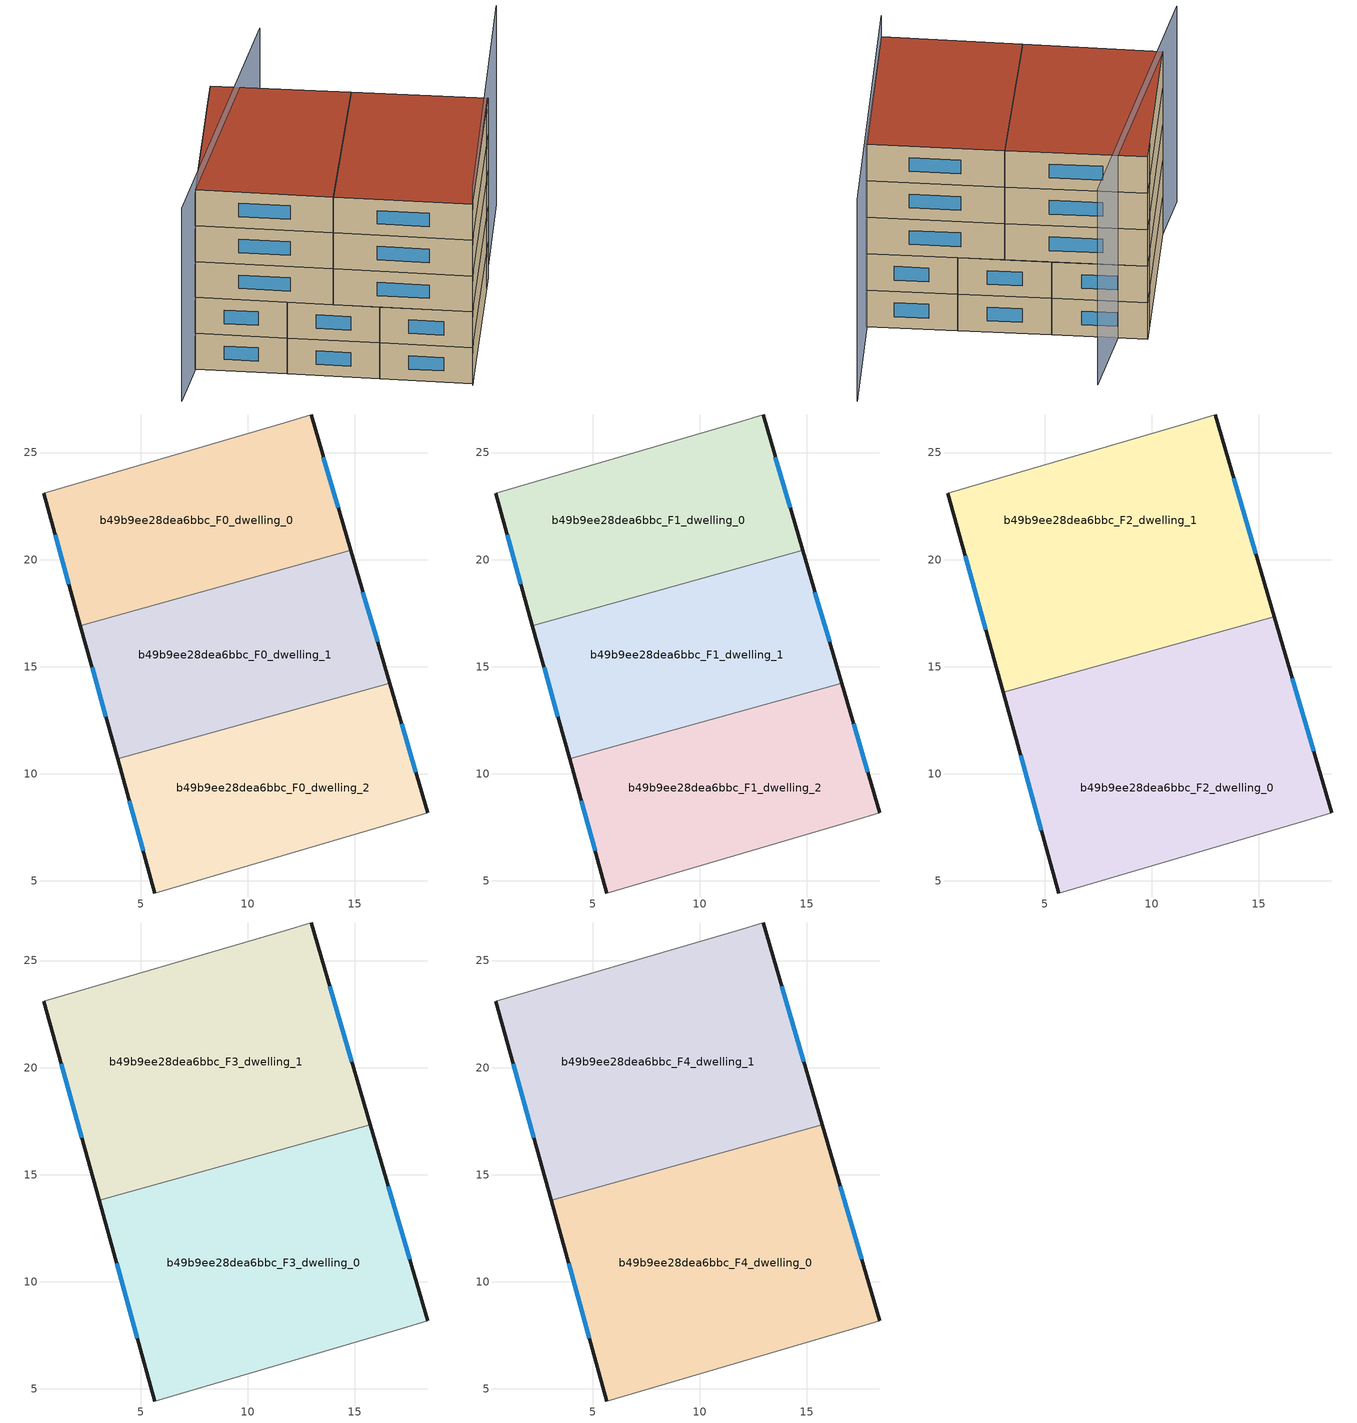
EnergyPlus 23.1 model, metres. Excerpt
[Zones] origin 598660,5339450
b49b9ee28dea6bbc_F0_dwelling_0
 floor ground (EU_floor_Construction): 12.95,26.75 14.81,20.43 2.19,16.92 0.47,23.1 11.33,26.29 11.72,26.39 z0
 wall outside (EU_wall_Construction): 0.47,23.1 2.19,16.92 / 14.81,20.43 12.95,26.75 z0:3
 wall to b49b9ee28dea6bbc_F0_dwelling_1 (EU_wall_Construction): 2.19,16.92 14.81,20.43 z0:3
 wall adiabatic (EU_wall_Construction): 12.95,26.75 11.72,26.39 11.33,26.29 0.47,23.1 z0:3
 window (EU_Window_Construction): 1.01,21.16 1.65,18.86 / 14.23,22.41 13.53,24.77 z0.94:2.06
b49b9ee28dea6bbc_F0_dwelling_1
 floor ground (EU_floor_Construction): 14.81,20.43 16.63,14.23 3.92,10.7 2.19,16.92 z0
 wall outside (EU_wall_Construction): 16.63,14.23 14.81,20.43 / 2.19,16.92 3.92,10.7 z0:3
 wall to b49b9ee28dea6bbc_F0_dwelling_2 (EU_wall_Construction): 3.92,10.7 16.63,14.23 z0:3
 window (EU_Window_Construction): 16.06,16.17 15.38,18.49 / 2.73,14.97 3.37,12.65 z0.94:2.06
b49b9ee28dea6bbc_F0_dwelling_2
 floor ground (EU_floor_Construction): 16.63,14.23 18.41,8.17 17.17,7.8 5.66,4.43 3.92,10.7 z0
 wall outside (EU_wall_Construction): 18.41,8.17 16.63,14.23 / 3.92,10.7 5.66,4.43 z0:3
 wall adiabatic (EU_wall_Construction): 5.66,4.43 17.17,7.8 18.41,8.17 z0:3
 window (EU_Window_Construction): 17.85,10.07 17.18,12.33 / 4.46,8.73 5.11,6.4 z0.94:2.06
b49b9ee28dea6bbc_F1_dwelling_0
 floor to b49b9ee28dea6bbc_F0_dwelling_0 (EU_floor_Construction): 12.95,26.75 14.81,20.43 2.19,16.92 0.47,23.1 11.33,26.29 11.72,26.39 z3
 wall outside (EU_wall_Construction): 0.47,23.1 2.19,16.92 / 14.81,20.43 12.95,26.75 z3:6
 wall to b49b9ee28dea6bbc_F1_dwelling_1 (EU_wall_Construction): 2.19,16.92 14.81,20.43 z3:6
 wall adiabatic (EU_wall_Construction): 12.95,26.75 11.72,26.39 11.33,26.29 0.47,23.1 z3:6
 window (EU_Window_Construction): 1.01,21.16 1.65,18.86 / 14.23,22.41 13.53,24.77 z3.94:5.06
b49b9ee28dea6bbc_F1_dwelling_1
 floor to b49b9ee28dea6bbc_F0_dwelling_1 (EU_floor_Construction): 14.81,20.43 16.63,14.23 3.92,10.7 2.19,16.92 z3
 wall outside (EU_wall_Construction): 16.63,14.23 14.81,20.43 / 2.19,16.92 3.92,10.7 z3:6
 wall to b49b9ee28dea6bbc_F1_dwelling_2 (EU_wall_Construction): 3.92,10.7 16.63,14.23 z3:6
 window (EU_Window_Construction): 16.06,16.17 15.38,18.49 / 2.73,14.97 3.37,12.65 z3.94:5.06
b49b9ee28dea6bbc_F1_dwelling_2
 floor to b49b9ee28dea6bbc_F0_dwelling_2 (EU_floor_Construction): 16.63,14.23 18.41,8.17 17.17,7.8 5.66,4.43 3.92,10.7 z3
 wall outside (EU_wall_Construction): 18.41,8.17 16.63,14.23 / 3.92,10.7 5.66,4.43 z3:6
 wall adiabatic (EU_wall_Construction): 5.66,4.43 17.17,7.8 18.41,8.17 z3:6
 window (EU_Window_Construction): 17.85,10.07 17.18,12.33 / 4.46,8.73 5.11,6.4 z3.94:5.06
b49b9ee28dea6bbc_F2_dwelling_0
 floor to b49b9ee28dea6bbc_F1_dwelling_2 (EU_floor_Construction): 16.63,14.23 18.41,8.17 17.17,7.8 5.66,4.43 3.92,10.7 z6
 floor to b49b9ee28dea6bbc_F1_dwelling_1 (EU_floor_Construction): 15.72,17.32 16.63,14.23 3.92,10.7 3.05,13.81 z6
 wall outside (EU_wall_Construction): 3.05,13.81 5.66,4.43 / 18.41,8.17 15.72,17.32 z6:9
 wall adiabatic (EU_wall_Construction): 5.66,4.43 17.17,7.8 18.41,8.17 z6:9
 wall to b49b9ee28dea6bbc_F2_dwelling_1 (EU_wall_Construction): 15.72,17.32 3.05,13.81 z6:9
 window (EU_Window_Construction): 3.87,10.87 4.84,7.37 / 17.56,11.04 16.56,14.45 z6.94:8.06
b49b9ee28dea6bbc_F2_dwelling_1
 floor to b49b9ee28dea6bbc_F1_dwelling_0 (EU_floor_Construction): 12.95,26.75 14.81,20.43 2.19,16.92 0.47,23.1 11.33,26.29 11.72,26.39 z6
 floor to b49b9ee28dea6bbc_F1_dwelling_1 (EU_floor_Construction): 14.81,20.43 15.72,17.32 3.05,13.81 2.19,16.92 z6
 wall outside (EU_wall_Construction): 0.47,23.1 3.05,13.81 / 15.72,17.32 12.95,26.75 z6:9
 wall adiabatic (EU_wall_Construction): 12.95,26.75 11.72,26.39 11.33,26.29 0.47,23.1 z6:9
 window (EU_Window_Construction): 1.28,20.19 2.24,16.72 / 14.85,20.28 13.82,23.8 z6.94:8.06
b49b9ee28dea6bbc_F3_dwelling_0
 floor to b49b9ee28dea6bbc_F2_dwelling_0 (EU_floor_Construction): 15.72,17.32 18.41,8.17 17.17,7.8 5.66,4.43 3.05,13.81 z9
 wall outside (EU_wall_Construction): 3.05,13.81 5.66,4.43 / 18.41,8.17 15.72,17.32 z9:12
 wall adiabatic (EU_wall_Construction): 5.66,4.43 17.17,7.8 18.41,8.17 z9:12
 wall to b49b9ee28dea6bbc_F3_dwelling_1 (EU_wall_Construction): 15.72,17.32 3.05,13.81 z9:12
 window (EU_Window_Construction): 3.87,10.87 4.84,7.37 / 17.56,11.04 16.56,14.45 z9.94:11.06
b49b9ee28dea6bbc_F3_dwelling_1
 floor to b49b9ee28dea6bbc_F2_dwelling_1 (EU_floor_Construction): 12.95,26.75 15.72,17.32 3.05,13.81 0.47,23.1 11.33,26.29 11.72,26.39 z9
 wall outside (EU_wall_Construction): 0.47,23.1 3.05,13.81 / 15.72,17.32 12.95,26.75 z9:12
 wall adiabatic (EU_wall_Construction): 12.95,26.75 11.72,26.39 11.33,26.29 0.47,23.1 z9:12
 window (EU_Window_Construction): 1.28,20.19 2.24,16.72 / 14.85,20.28 13.82,23.8 z9.94:11.06
b49b9ee28dea6bbc_F4_dwelling_0
 floor to b49b9ee28dea6bbc_F3_dwelling_0 (EU_floor_Construction): 15.72,17.32 18.41,8.17 17.17,7.8 5.66,4.43 3.05,13.81 z12
 wall outside (EU_wall_Construction): 3.05,13.81 5.66,4.43 / 18.41,8.17 15.72,17.32 z12:15
 wall adiabatic (EU_wall_Construction): 5.66,4.43 17.17,7.8 18.41,8.17 z12:15
 wall to b49b9ee28dea6bbc_F4_dwelling_1 (EU_wall_Construction): 15.72,17.32 3.05,13.81 z12:15
 window (EU_Window_Construction): 3.87,10.87 4.84,7.37 / 17.56,11.04 16.56,14.45 z12.94:14.06
 roof outside (EU_roof_Construction): 17.17,7.8 18.41,8.17 15.72,17.32 3.05,13.81 5.66,4.43 z15
b49b9ee28dea6bbc_F4_dwelling_1
 floor to b49b9ee28dea6bbc_F3_dwelling_1 (EU_floor_Construction): 12.95,26.75 15.72,17.32 3.05,13.81 0.47,23.1 11.33,26.29 11.72,26.39 z12
 wall outside (EU_wall_Construction): 0.47,23.1 3.05,13.81 / 15.72,17.32 12.95,26.75 z12:15
 wall adiabatic (EU_wall_Construction): 12.95,26.75 11.72,26.39 11.33,26.29 0.47,23.1 z12:15
 window (EU_Window_Construction): 1.28,20.19 2.24,16.72 / 14.85,20.28 13.82,23.8 z12.94:14.06
 roof outside (EU_roof_Construction): 15.72,17.32 12.95,26.75 11.72,26.39 11.33,26.29 0.47,23.1 3.05,13.81 z15
shading: 5.45,4.38 27.16,10.9 z0:16.6; 19.39,25.55 -3.59,22.57 z0:16.1
[Building]
EU S2 Campaign: North Axis=0; Terrain=City; Solar Distribution=FullExterior
[Site:Location]
Vienna: Latitude=48; Longitude=16.5; Time Zone=1; Elevation=183
[SizingPeriod:WeatherFileDays]
AnnualSizingPeriod: Begin Month=1; Begin Day of Month=1; End Month=12; End Day of Month=31; Day of Week for Start Day=Monday; Use Weather File Daylight Saving Period=No; Use Weather File Rain and Snow Indicators=No
[MATERIAL]
EU_InternalMass_Material: Roughness=MediumRough; Thickness=0.1; Conductivity=1; Density=1800; Specific Heat=900; Thermal Absorptance=0.9; Solar Absorptance=0.7; Visible Absorptance=0.7
[MATERIAL:NOMASS] Roughness=MediumRough; Thermal Absorptance=0.9; Solar Absorptance=0.7; Visible Absorptance=0.7
Name | Thermal Resistance
EU_wall_NoMass | 0.914258
EU_roof_NoMass | 0.954009
EU_floor_NoMass | 1.09711
[WINDOWMATERIAL:SIMPLEGLAZINGSYSTEM]
EU_Window_SimpleGlazing: UFactor=2.09642; Solar Heat Gain Coefficient=0.65; Visible Transmittance=0.65
[CONSTRUCTION]
EU_wall_Construction: EU_wall_NoMass
EU_roof_Construction: EU_roof_NoMass
EU_floor_Construction: EU_floor_NoMass
EU_Window_Construction: EU_Window_SimpleGlazing
EU_InternalMass_Construction: EU_InternalMass_Material
[ZONE] Type=1; Multiplier=1; Ceiling Height=autocalculate; Floor Area=autocalculate; Part of Total Floor Area=Yes
Name | Volume
b49b9ee28dea6bbc_F0_dwelling_0; b49b9ee28dea6bbc_F1_dwelling_0 | 254.697
b49b9ee28dea6bbc_F2_dwelling_0; b49b9ee28dea6bbc_F3_dwelling_0; b49b9ee28dea6bbc_F4_dwelling_0 | 382.045
b49b9ee28dea6bbc_F0_dwelling_1; b49b9ee28dea6bbc_F1_dwelling_1 | 254.718
b49b9ee28dea6bbc_F2_dwelling_1; b49b9ee28dea6bbc_F3_dwelling_1; b49b9ee28dea6bbc_F4_dwelling_1 | 382.068
b49b9ee28dea6bbc_F0_dwelling_2; b49b9ee28dea6bbc_F1_dwelling_2 | 254.703
[INTERNALMASS] Construction=EU_InternalMass_Construction
Name | Zone or ZoneList | Surface Area
b49b9ee28dea6bbc_F0_dwelling_0_EU_InternalMass | b49b9ee28dea6bbc_F0_dwelling_0 | 84.8987
b49b9ee28dea6bbc_F0_dwelling_1_EU_InternalMass | b49b9ee28dea6bbc_F0_dwelling_1 | 84.9058
b49b9ee28dea6bbc_F0_dwelling_2_EU_InternalMass | b49b9ee28dea6bbc_F0_dwelling_2 | 84.9008
b49b9ee28dea6bbc_F1_dwelling_0_EU_InternalMass | b49b9ee28dea6bbc_F1_dwelling_0 | 84.8987
b49b9ee28dea6bbc_F1_dwelling_1_EU_InternalMass | b49b9ee28dea6bbc_F1_dwelling_1 | 84.9058
b49b9ee28dea6bbc_F1_dwelling_2_EU_InternalMass | b49b9ee28dea6bbc_F1_dwelling_2 | 84.9008
b49b9ee28dea6bbc_F2_dwelling_0_EU_InternalMass | b49b9ee28dea6bbc_F2_dwelling_0 | 127.347
b49b9ee28dea6bbc_F2_dwelling_1_EU_InternalMass | b49b9ee28dea6bbc_F2_dwelling_1 | 127.356
b49b9ee28dea6bbc_F3_dwelling_0_EU_InternalMass | b49b9ee28dea6bbc_F3_dwelling_0 | 127.347
b49b9ee28dea6bbc_F3_dwelling_1_EU_InternalMass | b49b9ee28dea6bbc_F3_dwelling_1 | 127.356
b49b9ee28dea6bbc_F4_dwelling_0_EU_InternalMass | b49b9ee28dea6bbc_F4_dwelling_0 | 127.347
b49b9ee28dea6bbc_F4_dwelling_1_EU_InternalMass | b49b9ee28dea6bbc_F4_dwelling_1 | 127.356
[OTHEREQUIPMENT] Fuel Type=Electricity; Design Level Calculation Method=Watts/Area; Power per Zone Floor Area=1; Fraction Latent=0; Fraction Radiant=0; Fraction Lost=0; Carbon Dioxide Generation Rate=0; EndUse Subcategory=EU_Step8_InternalGains
Name | Zone or ZoneList or Space or SpaceList | Schedule
EU_Step8_InternalGain_b49b9ee28dea6bbc_F0_dwelling_0_f000 | b49b9ee28dea6bbc_F0_dwelling_0 | EU_Step8_GainSchedule_b49b9ee28dea6bbc_F0_dwelling_0_f000
EU_Step8_InternalGain_b49b9ee28dea6bbc_F0_dwelling_1_f000 | b49b9ee28dea6bbc_F0_dwelling_1 | EU_Step8_GainSchedule_b49b9ee28dea6bbc_F0_dwelling_1_f000
EU_Step8_InternalGain_b49b9ee28dea6bbc_F0_dwelling_2_f000 | b49b9ee28dea6bbc_F0_dwelling_2 | EU_Step8_GainSchedule_b49b9ee28dea6bbc_F0_dwelling_2_f000
EU_Step8_InternalGain_b49b9ee28dea6bbc_F1_dwelling_0_f000 | b49b9ee28dea6bbc_F1_dwelling_0 | EU_Step8_GainSchedule_b49b9ee28dea6bbc_F1_dwelling_0_f000
EU_Step8_InternalGain_b49b9ee28dea6bbc_F1_dwelling_1_f000 | b49b9ee28dea6bbc_F1_dwelling_1 | EU_Step8_GainSchedule_b49b9ee28dea6bbc_F1_dwelling_1_f000
EU_Step8_InternalGain_b49b9ee28dea6bbc_F1_dwelling_2_f000 | b49b9ee28dea6bbc_F1_dwelling_2 | EU_Step8_GainSchedule_b49b9ee28dea6bbc_F1_dwelling_2_f000
EU_Step8_InternalGain_b49b9ee28dea6bbc_F2_dwelling_0_f000 | b49b9ee28dea6bbc_F2_dwelling_0 | EU_Step8_GainSchedule_b49b9ee28dea6bbc_F2_dwelling_0_f000
EU_Step8_InternalGain_b49b9ee28dea6bbc_F2_dwelling_1_f000 | b49b9ee28dea6bbc_F2_dwelling_1 | EU_Step8_GainSchedule_b49b9ee28dea6bbc_F2_dwelling_1_f000
EU_Step8_InternalGain_b49b9ee28dea6bbc_F3_dwelling_0_f000 | b49b9ee28dea6bbc_F3_dwelling_0 | EU_Step8_GainSchedule_b49b9ee28dea6bbc_F3_dwelling_0_f000
EU_Step8_InternalGain_b49b9ee28dea6bbc_F3_dwelling_1_f000 | b49b9ee28dea6bbc_F3_dwelling_1 | EU_Step8_GainSchedule_b49b9ee28dea6bbc_F3_dwelling_1_f000
EU_Step8_InternalGain_b49b9ee28dea6bbc_F4_dwelling_0_f000 | b49b9ee28dea6bbc_F4_dwelling_0 | EU_Step8_GainSchedule_b49b9ee28dea6bbc_F4_dwelling_0_f000
EU_Step8_InternalGain_b49b9ee28dea6bbc_F4_dwelling_1_f000 | b49b9ee28dea6bbc_F4_dwelling_1 | EU_Step8_GainSchedule_b49b9ee28dea6bbc_F4_dwelling_1_f000
[ZONEVENTILATION:DESIGNFLOWRATE] Schedule=EU_AlwaysOn; Design Flow Rate Calculation Method=AirChanges/Hour; Air Changes per Hour=0.546891; Ventilation Type=Natural; Fan Pressure Rise=0; Fan Total Efficiency=1; Constant Term Coefficient=1; Temperature Term Coefficient=0; Velocity Term Coefficient=0; Velocity Squared Term Coefficient=0; Minimum Indoor Temperature=-100; Maximum Indoor Temperature=100; Delta Temperature=-100; Minimum Outdoor Temperature=-100; Maximum Outdoor Temperature=100; Maximum Wind Speed=40
Name | Zone or ZoneList or Space or SpaceList
EU_ConstantAir_b49b9ee28dea6bbc_F0_dwelling_0 | b49b9ee28dea6bbc_F0_dwelling_0
EU_ConstantAir_b49b9ee28dea6bbc_F0_dwelling_1 | b49b9ee28dea6bbc_F0_dwelling_1
EU_ConstantAir_b49b9ee28dea6bbc_F0_dwelling_2 | b49b9ee28dea6bbc_F0_dwelling_2
EU_ConstantAir_b49b9ee28dea6bbc_F1_dwelling_0 | b49b9ee28dea6bbc_F1_dwelling_0
EU_ConstantAir_b49b9ee28dea6bbc_F1_dwelling_1 | b49b9ee28dea6bbc_F1_dwelling_1
EU_ConstantAir_b49b9ee28dea6bbc_F1_dwelling_2 | b49b9ee28dea6bbc_F1_dwelling_2
EU_ConstantAir_b49b9ee28dea6bbc_F2_dwelling_0 | b49b9ee28dea6bbc_F2_dwelling_0
EU_ConstantAir_b49b9ee28dea6bbc_F2_dwelling_1 | b49b9ee28dea6bbc_F2_dwelling_1
EU_ConstantAir_b49b9ee28dea6bbc_F3_dwelling_0 | b49b9ee28dea6bbc_F3_dwelling_0
EU_ConstantAir_b49b9ee28dea6bbc_F3_dwelling_1 | b49b9ee28dea6bbc_F3_dwelling_1
EU_ConstantAir_b49b9ee28dea6bbc_F4_dwelling_0 | b49b9ee28dea6bbc_F4_dwelling_0
EU_ConstantAir_b49b9ee28dea6bbc_F4_dwelling_1 | b49b9ee28dea6bbc_F4_dwelling_1
[HVACTEMPLATE:THERMOSTAT] Constant Heating Setpoint=20; Constant Cooling Setpoint=50
EU_HeatOnly_b49b9ee28dea6bbc_F0_dwelling_0; EU_HeatOnly_b49b9ee28dea6bbc_F0_dwelling_1; EU_HeatOnly_b49b9ee28dea6bbc_F0_dwelling_2; EU_HeatOnly_b49b9ee28dea6bbc_F1_dwelling_0; EU_HeatOnly_b49b9ee28dea6bbc_F1_dwelling_1; EU_HeatOnly_b49b9ee28dea6bbc_F1_dwelling_2; EU_HeatOnly_b49b9ee28dea6bbc_F2_dwelling_0; EU_HeatOnly_b49b9ee28dea6bbc_F2_dwelling_1; EU_HeatOnly_b49b9ee28dea6bbc_F3_dwelling_0; EU_HeatOnly_b49b9ee28dea6bbc_F3_dwelling_1; EU_HeatOnly_b49b9ee28dea6bbc_F4_dwelling_0; EU_HeatOnly_b49b9ee28dea6bbc_F4_dwelling_1
[HVACTEMPLATE:ZONE:IDEALLOADSAIRSYSTEM] System Availability Schedule=EU_AlwaysOn; Maximum Heating Supply Air Temperature=50; Minimum Cooling Supply Air Temperature=13; Maximum Heating Supply Air Humidity Ratio=0.0156; Minimum Cooling Supply Air Humidity Ratio=0.0077; Heating Limit=NoLimit; Cooling Limit=NoLimit; Heating Availability Schedule=EU_AlwaysOn; Cooling Availability Schedule=EU_CoolingOff; Dehumidification Control Type=ConstantSensibleHeatRatio; Cooling Sensible Heat Ratio=0.7; Dehumidification Setpoint=60; Humidification Control Type=None; Humidification Setpoint=30; Outdoor Air Method=None; Outdoor Air Flow Rate per Person=0.00944; Outdoor Air Flow Rate per Zone Floor Area=0; Outdoor Air Flow Rate per Zone=0; Demand Controlled Ventilation Type=None; Outdoor Air Economizer Type=NoEconomizer; Heat Recovery Type=None; Sensible Heat Recovery Effectiveness=0.7; Latent Heat Recovery Effectiveness=0.65
Name | Template Thermostat
b49b9ee28dea6bbc_F0_dwelling_0 | EU_HeatOnly_b49b9ee28dea6bbc_F0_dwelling_0
b49b9ee28dea6bbc_F0_dwelling_1 | EU_HeatOnly_b49b9ee28dea6bbc_F0_dwelling_1
b49b9ee28dea6bbc_F0_dwelling_2 | EU_HeatOnly_b49b9ee28dea6bbc_F0_dwelling_2
b49b9ee28dea6bbc_F1_dwelling_0 | EU_HeatOnly_b49b9ee28dea6bbc_F1_dwelling_0
b49b9ee28dea6bbc_F1_dwelling_1 | EU_HeatOnly_b49b9ee28dea6bbc_F1_dwelling_1
b49b9ee28dea6bbc_F1_dwelling_2 | EU_HeatOnly_b49b9ee28dea6bbc_F1_dwelling_2
b49b9ee28dea6bbc_F2_dwelling_0 | EU_HeatOnly_b49b9ee28dea6bbc_F2_dwelling_0
b49b9ee28dea6bbc_F2_dwelling_1 | EU_HeatOnly_b49b9ee28dea6bbc_F2_dwelling_1
b49b9ee28dea6bbc_F3_dwelling_0 | EU_HeatOnly_b49b9ee28dea6bbc_F3_dwelling_0
b49b9ee28dea6bbc_F3_dwelling_1 | EU_HeatOnly_b49b9ee28dea6bbc_F3_dwelling_1
b49b9ee28dea6bbc_F4_dwelling_0 | EU_HeatOnly_b49b9ee28dea6bbc_F4_dwelling_0
b49b9ee28dea6bbc_F4_dwelling_1 | EU_HeatOnly_b49b9ee28dea6bbc_F4_dwelling_1
[SIZING:ZONE] Zone Cooling Design Supply Air Temperature Input Method=SupplyAirTemperature; Zone Cooling Design Supply Air Temperature=13; Zone Heating Design Supply Air Temperature Input Method=SupplyAirTemperature; Zone Heating Design Supply Air Temperature=50; Zone Cooling Design Supply Air Humidity Ratio=0.008; Zone Heating Design Supply Air Humidity Ratio=0.008; Cooling Design Air Flow Method=DesignDay; Cooling Design Air Flow Rate=0; Cooling Minimum Air Flow per Zone Floor Area=0.000762; Cooling Minimum Air Flow=0; Cooling Minimum Air Flow Fraction=0.2; Heating Design Air Flow Method=DesignDay; Heating Design Air Flow Rate=0; Heating Maximum Air Flow per Zone Floor Area=0.002032; Heating Maximum Air Flow=0.141576; Heating Maximum Air Flow Fraction=0.3; Account for Dedicated Outdoor Air System=No; Dedicated Outdoor Air System Control Strategy=NeutralSupplyAir; Dedicated Outdoor Air Low Setpoint Temperature for Design=autosize; Dedicated Outdoor Air High Setpoint Temperature for Design=autosize; Zone Load Sizing Method=Sensible Load Only No Latent Load; Zone Latent Cooling Design Supply Air Humidity Ratio Input Method=HumidityRatioDifference; Zone Cooling Design Supply Air Humidity Ratio Difference=0.005; Zone Latent Heating Design Supply Air Humidity Ratio Input Method=HumidityRatioDifference; Zone Humidification Design Supply Air Humidity Ratio Difference=0.005
b49b9ee28dea6bbc_F0_dwelling_0; b49b9ee28dea6bbc_F0_dwelling_1; b49b9ee28dea6bbc_F0_dwelling_2; b49b9ee28dea6bbc_F1_dwelling_0; b49b9ee28dea6bbc_F1_dwelling_1; b49b9ee28dea6bbc_F1_dwelling_2; b49b9ee28dea6bbc_F2_dwelling_0; b49b9ee28dea6bbc_F2_dwelling_1; b49b9ee28dea6bbc_F3_dwelling_0; b49b9ee28dea6bbc_F3_dwelling_1; b49b9ee28dea6bbc_F4_dwelling_0; b49b9ee28dea6bbc_F4_dwelling_1
[SCHEDULE:CONSTANT]
Name | Hourly Value
EU_AlwaysOn | 1
EU_CoolingOff | 0
[SCHEDULE:FILE] Column Number=1; Rows to Skip at Top=0; Number of Hours of Data=8760; Column Separator=Comma; Interpolate to Timestep=No; Minutes per Item=60; Adjust Schedule for Daylight Savings=Yes
Name | File
EU_Step8_GainSchedule_b49b9ee28dea6bbc_F0_dwelling_0_f000 | ../../schedules/b49b9ee28dea6bbc/b49b9ee28dea6bbc_F0_dwelling_0_f000_gain.csv
EU_Step8_GainSchedule_b49b9ee28dea6bbc_F0_dwelling_1_f000 | ../../schedules/b49b9ee28dea6bbc/b49b9ee28dea6bbc_F0_dwelling_1_f000_gain.csv
EU_Step8_GainSchedule_b49b9ee28dea6bbc_F0_dwelling_2_f000 | ../../schedules/b49b9ee28dea6bbc/b49b9ee28dea6bbc_F0_dwelling_2_f000_gain.csv
EU_Step8_GainSchedule_b49b9ee28dea6bbc_F1_dwelling_0_f000 | ../../schedules/b49b9ee28dea6bbc/b49b9ee28dea6bbc_F1_dwelling_0_f000_gain.csv
EU_Step8_GainSchedule_b49b9ee28dea6bbc_F1_dwelling_1_f000 | ../../schedules/b49b9ee28dea6bbc/b49b9ee28dea6bbc_F1_dwelling_1_f000_gain.csv
EU_Step8_GainSchedule_b49b9ee28dea6bbc_F1_dwelling_2_f000 | ../../schedules/b49b9ee28dea6bbc/b49b9ee28dea6bbc_F1_dwelling_2_f000_gain.csv
EU_Step8_GainSchedule_b49b9ee28dea6bbc_F2_dwelling_0_f000 | ../../schedules/b49b9ee28dea6bbc/b49b9ee28dea6bbc_F2_dwelling_0_f000_gain.csv
EU_Step8_GainSchedule_b49b9ee28dea6bbc_F2_dwelling_1_f000 | ../../schedules/b49b9ee28dea6bbc/b49b9ee28dea6bbc_F2_dwelling_1_f000_gain.csv
EU_Step8_GainSchedule_b49b9ee28dea6bbc_F3_dwelling_0_f000 | ../../schedules/b49b9ee28dea6bbc/b49b9ee28dea6bbc_F3_dwelling_0_f000_gain.csv
EU_Step8_GainSchedule_b49b9ee28dea6bbc_F3_dwelling_1_f000 | ../../schedules/b49b9ee28dea6bbc/b49b9ee28dea6bbc_F3_dwelling_1_f000_gain.csv
EU_Step8_GainSchedule_b49b9ee28dea6bbc_F4_dwelling_0_f000 | ../../schedules/b49b9ee28dea6bbc/b49b9ee28dea6bbc_F4_dwelling_0_f000_gain.csv
EU_Step8_GainSchedule_b49b9ee28dea6bbc_F4_dwelling_1_f000 | ../../schedules/b49b9ee28dea6bbc/b49b9ee28dea6bbc_F4_dwelling_1_f000_gain.csv
